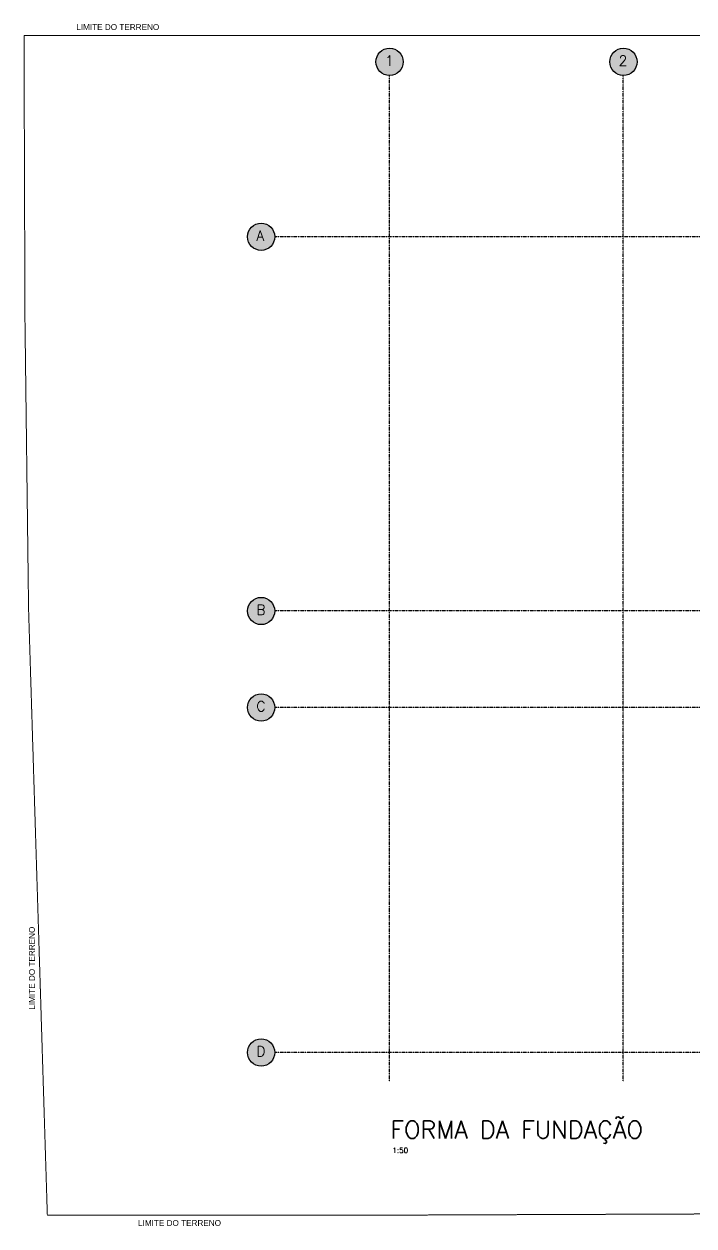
# Model space of a CAD drawing. Extents: x -856 to 20282, y 14720 to 28231.
# Drawn here: x 203 to 1349, y 23388 to 25443 of the extents above; entities that cross this region are included whole.
import ezdxf

# ---------------------------------------------------------------- set-up
doc = ezdxf.new("R2010")
doc.units = 0
doc.linetypes.add('AXES', pattern=[0.54, 0.3, -0.08, 0.08, -0.08])
doc.linetypes.add('Double dash', pattern=[55, 20, -5, 10, -5, 10, -5])
for name, color, linetype in [('EIXOS', 1, 'AXES'), ('H4', 254, 'CONTINUOUS'), ('IND-EIXOS', 2, 'CONTINUOUS'), ('T1', 2, 'CONTINUOUS'), ('T4', 6, 'CONTINUOUS'), ('TEXT-EIXOS', 3, 'CONTINUOUS'), ('VIGA', 3, 'CONTINUOUS')]:
    doc.layers.add(name, color=color, linetype=linetype)
doc.layers.add('GEN-___-___-TXT', color=7, linetype='CONTINUOUS', lineweight=9)
doc.layers.add('TLV-DVI-___-CNT', color=7, linetype='Double dash', lineweight=9)
doc.styles.add('Arial_8', font='arial.ttf', dxfattribs={"height": 87.5})
doc.styles.get("Standard").update_dxf_attribs({"font": 'ROMANS.SHX'})
doc.styles.add('Texto1', font='romans.shx', dxfattribs={"height": 9})
doc.styles.add('Texto4', font='romans.shx', dxfattribs={"height": 30})

# ---------------------------------------------------------------- blocks, each defined once
blk = doc.blocks.new('Family - ___-2103959-PLANTA INFERIOR 2')
at = {"layer": 'TLV-DVI-___-CNT', "color": 1, "true_color": 0xff0000}
for p, q in [((-48652, 10030), (-48636, 5184)), ((-34123, 10030), (-48652, 10030)), ((-34123, 10030), (-30001, 10030)), ((-30001, 10030), (-17649, 10007)), ((-17579, -196), (-17648, 9857)), ((-48636, 5184), (-48574, 209)), ((-48574, 209), (-48253, -10145)), ((-17533, -9986), (-17579, -196)), ((-48253, -10145), (-43762, -10145)), ((-43762, -10145), (-42134, -10145)), ((-42134, -10145), (-36285, -10123)), ((-36285, -10123), (-34522, -10128)), ((-34522, -10128), (-32077, -10136)), ((-32077, -10136), (-18942, -10136)), ((-18942, -10136), (-17533, -10136))]:
    blk.add_line(p, q, dxfattribs=at)
blk = doc.blocks.new('A$C8a1ee3b4')
at = {"layer": 'TLV-DVI-___-CNT', "color": 1, "true_color": 0xff0000, "xscale": 0.1, "yscale": 0.1, "zscale": 0.1}
blk.add_blockref('Family - ___-2103959-PLANTA INFERIOR 2', (4865.2, 1037.1), dxfattribs=at)
at = {"layer": 'GEN-___-___-TXT', "char_height": 10, "width": 174.768, "attachment_point": 1, "style": 'Arial_8'}
for insert in [(89.4, 2059.4), (195.1, 14.1)]:
    blk.add_mtext('LIMITE DO TERRENO', dxfattribs=dict(at, insert=insert))
at = {"layer": 'GEN-___-___-TXT', "char_height": 10, "width": 174.768, "attachment_point": 1, "rotation": 90, "style": 'Arial_8'}
for insert in [(3117.3, 667), (8.5, 373.9)]:
    blk.add_mtext('LIMITE DO TERRENO', dxfattribs=dict(at, insert=insert))

msp = doc.modelspace()

# ---------------------------------------------------------------- hatches: boundary and pattern name
at = {"layer": 'H4'}
h = msp.add_hatch(color=256, dxfattribs=at)
edge = h.paths.add_edge_path()
edge.add_arc((828.66, 25378.64), 23.33, 0, 360)
h = msp.add_hatch(color=256, dxfattribs=at)
edge = h.paths.add_edge_path()
edge.add_arc((1228.66, 25378.64), 23.33, 0, 360)
h = msp.add_hatch(color=256, dxfattribs=at)
edge = h.paths.add_edge_path()
edge.add_arc((608.72, 25079.59), 23.33, 0, 360)
h = msp.add_hatch(color=256, dxfattribs=at)
edge = h.paths.add_edge_path()
edge.add_arc((608.72, 24439.56), 23.33, 0, 360)
h = msp.add_hatch(color=256, dxfattribs=at)
edge = h.paths.add_edge_path()
edge.add_arc((608.72, 24274.56), 23.33, 0, 360)
h = msp.add_hatch(color=256, dxfattribs=at)
edge = h.paths.add_edge_path()
edge.add_arc((608.72, 23684.52), 23.33, 0, 360)

# ---------------------------------------------------------------- linework, layer by layer
at = {"layer": 'EIXOS', "color": 244, "true_color": 0x991b1e}
for p, q in [((828.51, 23634.64), (828.51, 25355.31)), ((1228.51, 23634.64), (1228.51, 25355.31)), ((3416.67, 25079.59), (632.05, 25079.59)), ((3416.67, 24439.59), (632.05, 24439.59)), ((3416.67, 24274.59), (632.05, 24274.59)), ((3416.67, 23684.59), (632.05, 23684.59))]:
    msp.add_line(p, q, dxfattribs=at)
at = {"layer": 'IND-EIXOS'}
for centre in [(828.66, 25378.64), (1228.66, 25378.64), (608.72, 25079.59), (608.72, 24439.56), (608.72, 24274.56), (608.72, 23684.52)]:
    msp.add_circle(centre, 23.33, dxfattribs=at)

# ---------------------------------------------------------------- block references
at = {"layer": 'VIGA'}
msp.add_blockref('A$C8a1ee3b4', (203.06, 23383.83), dxfattribs=at)

# ---------------------------------------------------------------- texts
at = {"layer": 'T1', "style": 'Texto1'}
msp.add_text('1:50', height=9, dxfattribs=at).set_placement((833.4, 23512.71))
at = {"layer": 'T4', "style": 'Texto4'}
msp.add_text('FORMA DA FUNDAÇÃO', height=30, dxfattribs=at).set_placement((830.17, 23537.5))
at = {"layer": 'TEXT-EIXOS'}
for s, p in [('1', (820.49, 25371.88)), ('2', (1220.49, 25371.88)), ('A', (600.55, 25072.83)), ('B', (600.55, 24432.8)), ('C', (600.55, 24267.8)), ('D', (600.55, 23677.76))]:
    msp.add_text(s, height=17.5, dxfattribs=at).set_placement(p)

doc.saveas('drawing.dxf')
